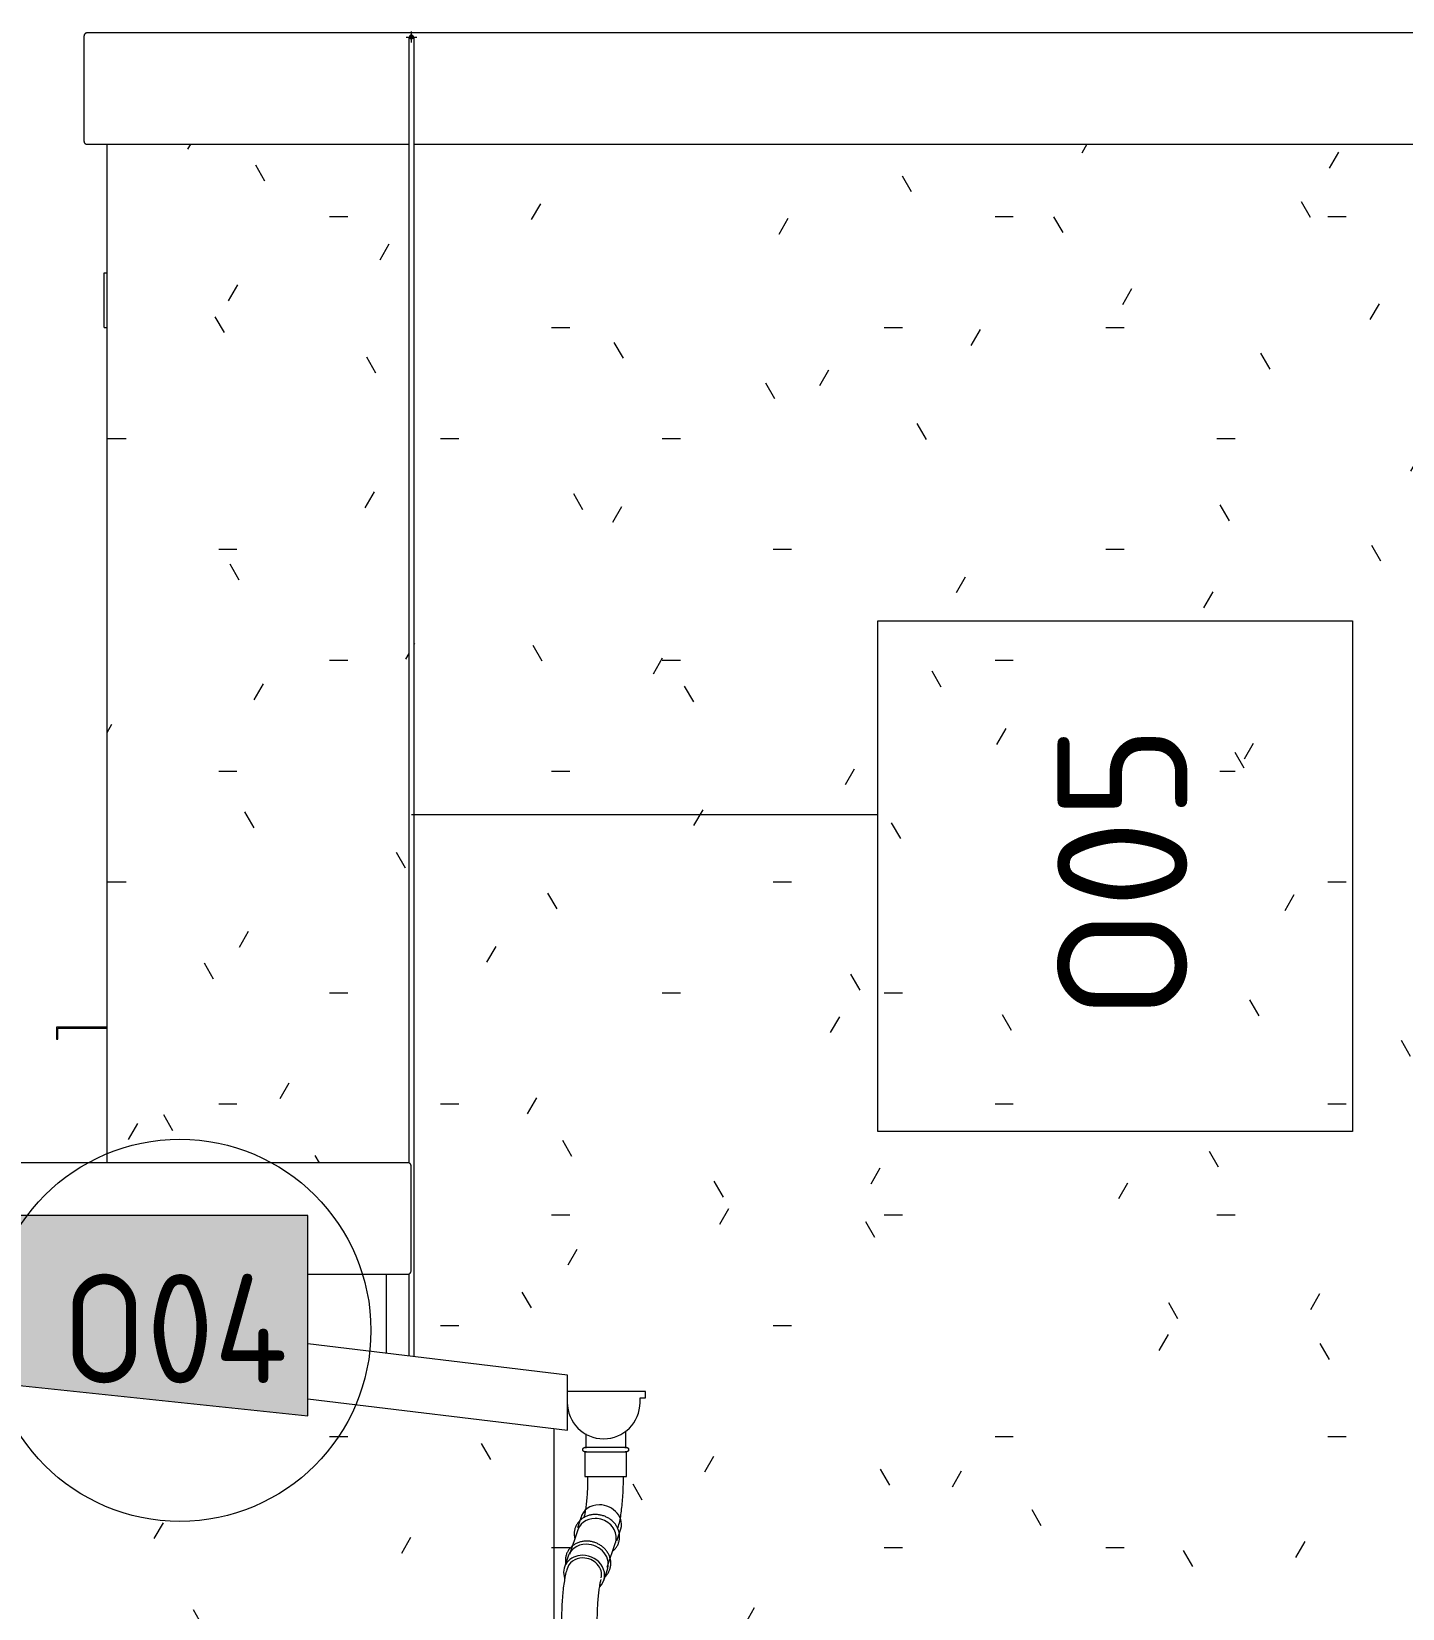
# Model space of a CAD drawing. Header units: millimetres. Extents: x -19993 to 479964, y -45352 to 20466.
# Drawn here: x 74765 to 77276, y 3343 to 6232 of the extents above; entities that cross this region are included whole.
import ezdxf

# ---------------------------------------------------------------- set-up
doc = ezdxf.new("R2010")
doc.units = ezdxf.units.MM
for name, color, linetype, lineweight in [('A-DETL-GENF', 92, 'Continuous', 9), ('A-DETL-THIN', 151, 'Continuous', 9), ('A-ROOF', 132, 'Continuous', 9), ('A-ROOF-OTLN', 132, 'Continuous', 9), ('A-WALL', 113, 'Continuous', 9), ('A-WALL-PATT', 111, 'Continuous', 25), ('E-POWR-CNDT', 130, 'Continuous', 9), ('E-POWR-CNDT-IDEN', 130, 'Continuous', 9), ('E-POWR-CNTR', 130, 'Continuous', 9), ('E-POWR-DROP', 130, 'Continuous', 9), ('E-SERT-IDEN', 181, 'Continuous', 9), ('M-EQPM', 50, 'Continuous', 9), ('P-PIPE', 3, 'Continuous', 9), ('Q-SPCQ', 91, 'Continuous', 9)]:
    doc.layers.add(name, color=color, linetype=linetype, lineweight=lineweight)
doc.styles.add('ISOCPEUR', font='isocpeur.ttf', dxfattribs={"width": 0.9, "height": 200})
doc.styles.add('ISOCPEUR_1', font='isocpeur.ttf', dxfattribs={"height": 238.125})
pattern_1 = [(0, (157809.3, 0), (812.8, 203.2), [33.528, -576.072, 33.528, -576.072, -3251.2]), (0, (157809.3, 0), (812.8, 203.2), [-1219.2, 33.528, -1185.672, 33.528, -576.072, -1422.4]), (0, (157809.3, 0), (812.8, 203.2), [-3048, 33.528, -372.872, 33.528, -982.472]), (120, (158114.1, 101.6), (-582.37636, 602.30545), [33.528, -576.072, 33.528, -576.072, -3251.2]), (120, (158114.1, 101.6), (-582.37636, 602.30545), [-1219.2, 33.528, -1185.672, 33.528, -576.072, -1422.4]), (120, (158114.1, 101.6), (-582.37636, 602.30545), [-3048, 33.528, -372.872, 33.528, -982.472]), (240, (158215.7, 508), (-230.42364, -805.50545), [33.528, -576.072, 33.528, -576.072, -3251.2]), (240, (158215.7, 508), (-230.42364, -805.50545), [-1219.2, 33.528, -1185.672, 33.528, -576.072, -1422.4]), (240, (158215.7, 508), (-230.42364, -805.50545), [-3048, 33.528, -372.872, 33.528, -982.472])]

# ---------------------------------------------------------------- blocks, each defined once
blk = doc.blocks.new('DPS_vetrání_nová - Typ 1-1348339-VB3-Z-Nový')
at = {"layer": 'M-EQPM', "color": 11}
for p, q in [((-17418.8, 5690), (-17418.8, 5790)), ((-17418.8, 5790), (-17413.8, 5790)), ((-17418.8, 5690), (-17413.8, 5690))]:
    blk.add_line(p, q, dxfattribs=at)
blk = doc.blocks.new('parapet_ext - parapet_ext-1802152-VB3-Z-Nový')
at = {"layer": 'Q-SPCQ'}
for p, q in [((-17413.8, 4408.1), (-17505.8, 4408.1)), ((-17505.8, 4408.1), (-17505.8, 4386.1)), ((-17503.8, 4406.1), (-17413.8, 4406.1)), ((-17503.8, 4386.1), (-17503.8, 4406.1)), ((-17505.8, 4386.1), (-17503.8, 4386.1))]:
    blk.add_line(p, q, dxfattribs=at)
blk = doc.blocks.new('Koncovka okapu nová konstrukce - Koncovka okapu nová konstrukce-1663327-VB3-Z-Nový')
at = {"layer": 'P-PIPE', "color": 11}
for p, q in [((-16570.2, 3740.7), (-16570.2, 3720.7)), ((-16427, 3740.7), (-16570.2, 3740.7)), ((-16437, 3720.7), (-16437, 3729)), ((-16437, 3729), (-16427, 3729)), ((-16427, 3729), (-16427, 3740.7))]:
    blk.add_line(p, q, dxfattribs=at)
blk.add_arc((-16503.6, 3720.7), 66.6, 180, 360, dxfattribs=at)
blk = doc.blocks.new('Koleno_ uhlíková ocel_ lisované - Standardní-1159651-VB3-Z-Nový')
at = {"layer": 'P-PIPE', "color": 11}
for p, q in [((-16537.8, 3630.2), (-16537.8, 3585.2)), ((-16537.8, 3630.2), (-16506.1, 3630.2)), ((-16506.1, 3630.2), (-16462.3, 3630.2)), ((-16461.7, 3585.2), (-16461.7, 3630.2)), ((-16537.8, 3585.2), (-16506.1, 3585.2)), ((-16506.1, 3585.2), (-16461.7, 3585.2)), ((-16544.7, 3511.1), (-16551.4, 3491)), ((-16479.2, 3467), (-16472.5, 3487.1))]:
    blk.add_line(p, q, dxfattribs=at)
at = {"layer": 'P-PIPE', "color": 11, "flags": 128}
for points in [[(-16537.8, 3630.2), (-16538, 3630.2), (-16538.2, 3630.2), (-16538.3, 3630.2), (-16538.5, 3630.2), (-16538.6, 3630.3), (-16538.8, 3630.3), (-16538.9, 3630.3), (-16539.1, 3630.4), (-16539.2, 3630.4), (-16539.4, 3630.5), (-16539.5, 3630.6), (-16539.7, 3630.6), (-16539.8, 3630.7), (-16540, 3630.8), (-16540.1, 3630.9), (-16540.2, 3631), (-16540.4, 3631.1), (-16540.5, 3631.2), (-16540.6, 3631.3), (-16540.7, 3631.4), (-16540.8, 3631.5), (-16540.9, 3631.6), (-16541, 3631.7), (-16541.1, 3631.9), (-16541.2, 3632), (-16541.3, 3632.1), (-16541.4, 3632.3), (-16541.4, 3632.4), (-16541.5, 3632.6), (-16541.6, 3632.7), (-16541.6, 3632.9), (-16541.7, 3633), (-16541.7, 3633.2), (-16541.8, 3633.3), (-16541.8, 3633.5), (-16541.8, 3633.7), (-16541.8, 3633.8), (-16541.8, 3634), (-16541.8, 3634.1), (-16541.8, 3634.3), (-16541.8, 3634.4), (-16541.8, 3634.6), (-16541.8, 3634.8), (-16541.8, 3634.9), (-16541.7, 3635.1), (-16541.7, 3635.2), (-16541.7, 3635.4), (-16541.6, 3635.5), (-16541.5, 3635.7), (-16541.5, 3635.8), (-16541.4, 3636), (-16541.3, 3636.1), (-16541.3, 3636.3), (-16541.2, 3636.4), (-16541.1, 3636.5), (-16541, 3636.7), (-16540.9, 3636.8), (-16540.8, 3636.9), (-16540.7, 3637), (-16540.5, 3637.1), (-16540.4, 3637.2), (-16540.3, 3637.3), (-16540.2, 3637.4), (-16540, 3637.5), (-16539.9, 3637.6), (-16539.8, 3637.7), (-16539.6, 3637.8), (-16539.5, 3637.8), (-16539.3, 3637.9), (-16539.2, 3637.9), (-16539, 3638), (-16538.9, 3638), (-16538.7, 3638.1), (-16538.6, 3638.1), (-16538.4, 3638.1), (-16538.2, 3638.2), (-16538.1, 3638.2), (-16537.9, 3638.2), (-16537.8, 3638.2)], [(-16537.8, 3638.2), (-16537.8, 3638.2), (-16537.7, 3638.2), (-16537.6, 3638.2), (-16537.4, 3638.2), (-16537.1, 3638.2), (-16536.8, 3638.2), (-16536.4, 3638.2), (-16535.9, 3638.2), (-16535.4, 3638.2), (-16534.8, 3638.2)], [(-16506.1, 3638.2), (-16507.6, 3638.2), (-16509.1, 3638.2), (-16510.6, 3638.2), (-16512, 3638.2), (-16513.5, 3638.2), (-16514.9, 3638.2), (-16516.2, 3638.2), (-16517.6, 3638.2), (-16518.9, 3638.2), (-16520.2, 3638.2), (-16521.5, 3638.2), (-16522.7, 3638.2), (-16523.9, 3638.2), (-16525.1, 3638.2), (-16526.2, 3638.2), (-16527.3, 3638.2), (-16528.3, 3638.2), (-16529.3, 3638.2), (-16530.2, 3638.2), (-16531.1, 3638.2), (-16532, 3638.2), (-16532.7, 3638.2), (-16533.5, 3638.2), (-16534.2, 3638.2), (-16534.8, 3638.2), (-16535.4, 3638.2), (-16535.9, 3638.2), (-16536.3, 3638.2), (-16536.7, 3638.2), (-16537.1, 3638.2), (-16537.3, 3638.2), (-16537.6, 3638.2), (-16537.7, 3638.2), (-16537.8, 3638.2), (-16537.8, 3638.2)], [(-16537.8, 3630.2), (-16537.8, 3630.2), (-16537.7, 3630.2), (-16537.6, 3630.2), (-16537.4, 3630.2), (-16537.1, 3630.2), (-16536.8, 3630.2), (-16536.4, 3630.2), (-16535.9, 3630.2), (-16535.4, 3630.2), (-16534.8, 3630.2), (-16534.2, 3630.2), (-16533.5, 3630.2), (-16532.8, 3630.2), (-16532, 3630.2), (-16531.2, 3630.2), (-16530.3, 3630.2), (-16529.4, 3630.2), (-16528.4, 3630.2), (-16527.4, 3630.2), (-16526.3, 3630.2), (-16525.2, 3630.2), (-16524, 3630.2), (-16522.8, 3630.2), (-16521.6, 3630.2), (-16520.3, 3630.2), (-16519.1, 3630.2), (-16517.7, 3630.2), (-16516.4, 3630.2), (-16515, 3630.2), (-16513.6, 3630.2), (-16512.1, 3630.2), (-16510.7, 3630.2), (-16509.2, 3630.2), (-16507.8, 3630.2), (-16506.3, 3630.2), (-16506.1, 3630.2)], [(-16535.2, 3630.2), (-16535.7, 3630.2), (-16536.2, 3630.2), (-16536.6, 3630.2), (-16536.9, 3630.2), (-16537.2, 3630.2), (-16537.5, 3630.2), (-16537.7, 3630.2), (-16537.8, 3630.2), (-16537.8, 3630.2), (-16537.8, 3630.2)], [(-16461.7, 3638.2), (-16461.8, 3638.2), (-16461.9, 3638.2), (-16462, 3638.2), (-16462.2, 3638.2), (-16462.5, 3638.2), (-16462.8, 3638.2), (-16463.2, 3638.2), (-16463.7, 3638.2), (-16464.2, 3638.2), (-16464.7, 3638.2), (-16465.4, 3638.2), (-16466, 3638.2), (-16466.8, 3638.2), (-16467.6, 3638.2), (-16468.4, 3638.2), (-16469.3, 3638.2), (-16470.2, 3638.2), (-16471.2, 3638.2), (-16472.2, 3638.2), (-16473.3, 3638.2), (-16474.4, 3638.2), (-16475.5, 3638.2), (-16476.7, 3638.2), (-16478, 3638.2), (-16479.2, 3638.2), (-16480.5, 3638.2), (-16481.9, 3638.2), (-16483.2, 3638.2), (-16484.6, 3638.2), (-16486, 3638.2), (-16487.4, 3638.2), (-16488.9, 3638.2), (-16490.3, 3638.2), (-16491.8, 3638.2), (-16493.3, 3638.2), (-16494.8, 3638.2), (-16496.3, 3638.2), (-16497.9, 3638.2), (-16499.4, 3638.2), (-16500.9, 3638.2), (-16502.4, 3638.2), (-16503.9, 3638.2), (-16505.4, 3638.2), (-16506.1, 3638.2)], [(-16506.1, 3630.2), (-16504.6, 3630.2), (-16503.1, 3630.2), (-16501.6, 3630.2), (-16500.1, 3630.2), (-16498.5, 3630.2), (-16497, 3630.2), (-16495.5, 3630.2), (-16494, 3630.2), (-16492.5, 3630.2), (-16491, 3630.2), (-16489.5, 3630.2), (-16488.1, 3630.2), (-16486.6, 3630.2), (-16485.2, 3630.2), (-16483.8, 3630.2), (-16482.5, 3630.2), (-16481.1, 3630.2), (-16479.8, 3630.2), (-16478.5, 3630.2), (-16477.3, 3630.2), (-16476.1, 3630.2), (-16474.9, 3630.2), (-16473.8, 3630.2), (-16472.7, 3630.2), (-16471.6, 3630.2), (-16470.6, 3630.2), (-16469.7, 3630.2), (-16468.8, 3630.2), (-16467.9, 3630.2), (-16467.1, 3630.2), (-16466.4, 3630.2), (-16465.7, 3630.2), (-16465, 3630.2), (-16464.4, 3630.2), (-16463.9, 3630.2), (-16463.4, 3630.2), (-16463, 3630.2), (-16462.6, 3630.2), (-16462.3, 3630.2), (-16462.1, 3630.2), (-16461.9, 3630.2), (-16461.8, 3630.2), (-16461.7, 3630.2), (-16461.7, 3630.2)], [(-16464.8, 3638.2), (-16464.2, 3638.2), (-16463.7, 3638.2), (-16463.3, 3638.2), (-16462.9, 3638.2), (-16462.5, 3638.2), (-16462.2, 3638.2), (-16462, 3638.2), (-16461.9, 3638.2), (-16461.8, 3638.2), (-16461.7, 3638.2)], [(-16461.7, 3630.2), (-16461.8, 3630.2), (-16461.9, 3630.2), (-16462, 3630.2), (-16462.2, 3630.2), (-16462.5, 3630.2), (-16462.8, 3630.2), (-16463.2, 3630.2), (-16463.7, 3630.2), (-16464.2, 3630.2)], [(-16461.7, 3638.2), (-16461.6, 3638.2), (-16461.4, 3638.2), (-16461.3, 3638.1), (-16461.1, 3638.1), (-16460.9, 3638.1), (-16460.8, 3638.1), (-16460.6, 3638), (-16460.5, 3638), (-16460.3, 3637.9), (-16460.2, 3637.9), (-16460, 3637.8), (-16459.9, 3637.7), (-16459.8, 3637.6), (-16459.6, 3637.6), (-16459.5, 3637.5), (-16459.4, 3637.4), (-16459.2, 3637.3), (-16459.1, 3637.2), (-16459, 3637.1), (-16458.9, 3637), (-16458.8, 3636.8), (-16458.7, 3636.7), (-16458.6, 3636.6), (-16458.5, 3636.5), (-16458.4, 3636.3), (-16458.3, 3636.2), (-16458.2, 3636.1), (-16458.1, 3635.9), (-16458.1, 3635.8), (-16458, 3635.6), (-16458, 3635.5), (-16457.9, 3635.3), (-16457.9, 3635.2), (-16457.8, 3635), (-16457.8, 3634.9), (-16457.8, 3634.7), (-16457.8, 3634.5), (-16457.7, 3634.4), (-16457.7, 3634.2), (-16457.7, 3634.1), (-16457.8, 3633.9), (-16457.8, 3633.7), (-16457.8, 3633.6), (-16457.8, 3633.4), (-16457.8, 3633.3), (-16457.9, 3633.1), (-16457.9, 3633), (-16458, 3632.8), (-16458, 3632.7), (-16458.1, 3632.5), (-16458.2, 3632.4), (-16458.2, 3632.2), (-16458.3, 3632.1), (-16458.4, 3632), (-16458.5, 3631.8), (-16458.6, 3631.7), (-16458.7, 3631.6), (-16458.8, 3631.4), (-16458.9, 3631.3), (-16459, 3631.2), (-16459.2, 3631.1), (-16459.3, 3631), (-16459.4, 3630.9), (-16459.5, 3630.8), (-16459.7, 3630.7), (-16459.8, 3630.7), (-16460, 3630.6), (-16460.1, 3630.5), (-16460.3, 3630.5), (-16460.4, 3630.4), (-16460.6, 3630.4), (-16460.7, 3630.3), (-16460.9, 3630.3), (-16461, 3630.2), (-16461.2, 3630.2), (-16461.3, 3630.2), (-16461.5, 3630.2), (-16461.7, 3630.2), (-16461.7, 3630.2)], [(-16539.5, 3509.4), (-16539.2, 3510.3), (-16538.9, 3511.5), (-16538.5, 3512.8), (-16538.1, 3514.4), (-16537.7, 3516.2), (-16537.3, 3518.1), (-16536.9, 3520.2), (-16536.6, 3522.4), (-16536.2, 3524.8), (-16535.8, 3527.3), (-16535.4, 3529.9), (-16535.1, 3532.6), (-16534.8, 3535.5), (-16534.5, 3538.4), (-16534.2, 3541.4), (-16533.9, 3544.6), (-16533.6, 3547.8), (-16533.4, 3551.1), (-16533.2, 3554.4), (-16533, 3557.8), (-16532.8, 3561.3), (-16532.7, 3564.8), (-16532.6, 3568.3), (-16532.5, 3571.9), (-16532.4, 3575.5), (-16532.3, 3579.1), (-16532.3, 3582.7), (-16532.3, 3585.2)], [(-16477.7, 3489.1), (-16477, 3491.5), (-16476.2, 3494.2), (-16475.5, 3497), (-16474.8, 3499.8), (-16474.1, 3502.6), (-16473.5, 3505.6), (-16473, 3508.6), (-16472.4, 3511.7), (-16471.9, 3514.8), (-16471.5, 3518.1), (-16471, 3521.4), (-16470.6, 3524.8), (-16470.2, 3528.3), (-16469.8, 3531.8), (-16469.4, 3535.5), (-16469.1, 3539.1), (-16468.8, 3542.9), (-16468.6, 3546.7), (-16468.3, 3550.5), (-16468.1, 3554.4), (-16467.9, 3558.3), (-16467.7, 3562.3), (-16467.6, 3566.3), (-16467.5, 3570.3), (-16467.4, 3574.3), (-16467.3, 3578.4), (-16467.3, 3582.4), (-16467.3, 3585.2)], [(-16518.8, 3515.2), (-16520.4, 3515.2), (-16522, 3515.1), (-16523.7, 3515), (-16525.3, 3514.8), (-16526.9, 3514.5), (-16528.5, 3514.2), (-16530.1, 3513.8), (-16531.6, 3513.3), (-16533.1, 3512.8), (-16534.6, 3512.3), (-16536.1, 3511.7), (-16537.5, 3511), (-16538.9, 3510.3), (-16540.3, 3509.5), (-16541.6, 3508.7), (-16542.9, 3507.8), (-16544.2, 3506.8), (-16545.4, 3505.8), (-16546.6, 3504.8), (-16547.7, 3503.7), (-16548.7, 3502.6), (-16549.7, 3501.5), (-16550.7, 3500.2), (-16551.6, 3499), (-16552.4, 3497.7), (-16553.2, 3496.4), (-16553.9, 3495.1), (-16554.6, 3493.7), (-16555.2, 3492.3), (-16555.7, 3490.9), (-16556.2, 3489.4), (-16556.6, 3487.9), (-16556.9, 3486.4), (-16557.2, 3484.9), (-16557.4, 3483.4), (-16557.5, 3481.9), (-16557.6, 3480.4), (-16557.5, 3478.8), (-16557.5, 3477.3), (-16557.3, 3475.8), (-16557.1, 3474.2), (-16556.8, 3472.7), (-16556.5, 3471.2)], [(-16486.5, 3448.6), (-16485.3, 3449.6), (-16484.2, 3450.7), (-16483.1, 3451.8), (-16482.1, 3453), (-16481.2, 3454.2), (-16480.3, 3455.4), (-16479.4, 3456.7), (-16478.7, 3458), (-16477.9, 3459.4), (-16477.3, 3460.7), (-16476.7, 3462.1), (-16476.2, 3463.6), (-16475.7, 3465), (-16475.3, 3466.5), (-16475, 3468), (-16474.7, 3469.5), (-16474.5, 3471), (-16474.4, 3472.5), (-16474.3, 3474.1), (-16474.3, 3475.6), (-16474.4, 3477.1), (-16474.5, 3478.7), (-16474.7, 3480.2), (-16475, 3481.7), (-16475.4, 3483.2), (-16475.8, 3484.7), (-16476.3, 3486.2), (-16476.8, 3487.7), (-16477.4, 3489.2), (-16478, 3490.6), (-16478.8, 3492), (-16479.5, 3493.4), (-16480.4, 3494.8), (-16481.3, 3496.1), (-16482.2, 3497.4), (-16483.2, 3498.7), (-16484.3, 3499.9), (-16485.4, 3501.1), (-16486.5, 3502.2), (-16487.7, 3503.4), (-16488.9, 3504.4), (-16490.2, 3505.5), (-16491.5, 3506.5), (-16492.9, 3507.4), (-16494.3, 3508.3), (-16495.7, 3509.1), (-16497.2, 3509.9), (-16498.7, 3510.7), (-16500.2, 3511.4), (-16501.7, 3512), (-16503.3, 3512.6), (-16504.8, 3513.1), (-16506.4, 3513.6), (-16508, 3514), (-16509.7, 3514.3), (-16511.3, 3514.6), (-16512.9, 3514.9), (-16514.6, 3515.1), (-16516.2, 3515.2), (-16517.9, 3515.2), (-16518.8, 3515.2)]]:
    blk.add_lwpolyline(points, dxfattribs=at)
at = {"layer": 'P-PIPE', "color": 11}
for start_param, end_param in [(5.073205, 6.382202), (3.082036, 5.073205)]:
    blk.add_ellipse((-16508.6, 3499.1), major_axis=(-36.1, 12), ratio=0.881958, start_param=start_param, end_param=end_param, dxfattribs=at)
blk = doc.blocks.new('Koleno_ uhlíková ocel_ lisované - Standardní-V14-VB3-Z-Nový')
at = {"layer": 'P-PIPE', "color": 11}
for p, q in [((-16568.8, 3438.7), (-16575.5, 3418.6)), ((-16503.3, 3394.6), (-16496.6, 3414.7)), ((-16586.3, 3320.5), (-16586.3, 3275.5)), ((-16554.6, 3320.5), (-16586.3, 3320.5)), ((-16510.2, 3320.5), (-16554.6, 3320.5)), ((-16510.2, 3275.5), (-16510.2, 3320.5)), ((-16554.6, 3275.5), (-16586.2, 3275.5)), ((-16510.2, 3275.5), (-16554.6, 3275.5))]:
    blk.add_line(p, q, dxfattribs=at)
at = {"layer": 'P-PIPE', "color": 11, "flags": 128}
for points in [[(-16535, 3466.5), (-16536.6, 3466.5), (-16538.3, 3466.4), (-16539.9, 3466.3), (-16541.5, 3466.1), (-16543.1, 3465.8), (-16544.7, 3465.5), (-16546.3, 3465.1), (-16547.8, 3464.6), (-16549.3, 3464.1), (-16550.8, 3463.6), (-16552.3, 3463), (-16553.7, 3462.3), (-16555.2, 3461.6), (-16556.5, 3460.8), (-16557.9, 3459.9), (-16559.1, 3459.1), (-16560.4, 3458.1), (-16561.6, 3457.1), (-16562.8, 3456.1), (-16563.9, 3455), (-16564.9, 3453.9), (-16565.9, 3452.7), (-16566.9, 3451.5), (-16567.8, 3450.3), (-16568.6, 3449), (-16569.4, 3447.7), (-16570.1, 3446.3), (-16570.8, 3445), (-16571.4, 3443.6), (-16571.9, 3442.1), (-16572.4, 3440.7), (-16572.8, 3439.2), (-16573.1, 3437.7), (-16573.4, 3436.2), (-16573.6, 3434.7), (-16573.7, 3433.2), (-16573.8, 3431.7), (-16573.8, 3430.1), (-16573.7, 3428.6), (-16573.5, 3427.1), (-16573.3, 3425.5)], [(-16501.5, 3400.9), (-16500.4, 3402), (-16499.3, 3403.1), (-16498.3, 3404.3), (-16497.4, 3405.5), (-16496.5, 3406.7), (-16495.6, 3408), (-16494.9, 3409.3), (-16494.1, 3410.7), (-16493.5, 3412), (-16492.9, 3413.4), (-16492.4, 3414.9), (-16491.9, 3416.3), (-16491.5, 3417.8), (-16491.2, 3419.3), (-16490.9, 3420.8), (-16490.7, 3422.3), (-16490.6, 3423.8), (-16490.5, 3425.3), (-16490.5, 3426.9), (-16490.6, 3428.4), (-16490.7, 3430), (-16491, 3431.5), (-16491.2, 3433), (-16491.6, 3434.5), (-16492, 3436), (-16492.5, 3437.5), (-16493, 3439), (-16493.6, 3440.5), (-16494.3, 3441.9), (-16495, 3443.3), (-16495.8, 3444.7), (-16496.6, 3446.1), (-16497.5, 3447.4), (-16498.4, 3448.7), (-16499.4, 3450), (-16500.5, 3451.2), (-16501.6, 3452.4), (-16502.7, 3453.5), (-16503.9, 3454.7), (-16505.2, 3455.7), (-16506.4, 3456.8), (-16507.8, 3457.7), (-16509.1, 3458.7), (-16510.5, 3459.6), (-16511.9, 3460.4), (-16513.4, 3461.2), (-16514.9, 3462), (-16516.4, 3462.6), (-16517.9, 3463.3), (-16519.5, 3463.9), (-16521, 3464.4), (-16522.6, 3464.9), (-16524.2, 3465.3), (-16525.9, 3465.6), (-16527.5, 3465.9), (-16529.1, 3466.2), (-16530.8, 3466.3), (-16532.4, 3466.5), (-16534.1, 3466.5), (-16535, 3466.5)], [(-16570.3, 3416.9), (-16571.1, 3414.2), (-16571.9, 3411.5), (-16572.6, 3408.8), (-16573.3, 3406), (-16573.9, 3403.1), (-16574.5, 3400.2), (-16575.1, 3397.1), (-16575.6, 3394), (-16576.1, 3390.9), (-16576.6, 3387.6), (-16577.1, 3384.3), (-16577.5, 3380.9), (-16577.9, 3377.4), (-16578.3, 3373.9), (-16578.6, 3370.3), (-16579, 3366.6), (-16579.3, 3362.9), (-16579.5, 3359.1), (-16579.8, 3355.2), (-16580, 3351.3), (-16580.2, 3347.4), (-16580.3, 3343.5), (-16580.5, 3339.5), (-16580.6, 3335.5), (-16580.7, 3331.4), (-16580.7, 3327.4), (-16580.8, 3323.3), (-16580.8, 3320.5)], [(-16508.6, 3396.3), (-16508.9, 3395.4), (-16509.2, 3394.2), (-16509.6, 3392.9), (-16510, 3391.3), (-16510.3, 3389.6), (-16510.7, 3387.6), (-16511.1, 3385.6), (-16511.5, 3383.3), (-16511.9, 3381), (-16512.3, 3378.5), (-16512.6, 3375.8), (-16513, 3373.1), (-16513.3, 3370.3), (-16513.6, 3367.3), (-16513.9, 3364.3), (-16514.2, 3361.1), (-16514.4, 3357.9), (-16514.7, 3354.7), (-16514.9, 3351.3), (-16515.1, 3347.9), (-16515.3, 3344.5), (-16515.4, 3341), (-16515.5, 3337.4), (-16515.6, 3333.8), (-16515.7, 3330.3), (-16515.8, 3326.6), (-16515.8, 3323), (-16515.8, 3320.5)], [(-16586.3, 3267.5), (-16586.5, 3267.5), (-16586.7, 3267.6), (-16586.8, 3267.6), (-16587, 3267.6), (-16587.1, 3267.6), (-16587.3, 3267.7), (-16587.4, 3267.7), (-16587.6, 3267.7), (-16587.7, 3267.8), (-16587.9, 3267.9), (-16588, 3267.9), (-16588.2, 3268), (-16588.3, 3268.1), (-16588.5, 3268.2), (-16588.6, 3268.2), (-16588.7, 3268.3), (-16588.9, 3268.4), (-16589, 3268.5), (-16589.1, 3268.6), (-16589.2, 3268.8), (-16589.3, 3268.9), (-16589.4, 3269), (-16589.5, 3269.1), (-16589.6, 3269.3), (-16589.7, 3269.4), (-16589.8, 3269.5), (-16589.9, 3269.7), (-16589.9, 3269.8), (-16590, 3269.9), (-16590.1, 3270.1), (-16590.1, 3270.2), (-16590.2, 3270.4), (-16590.2, 3270.6), (-16590.2, 3270.7), (-16590.3, 3270.9), (-16590.3, 3271), (-16590.3, 3271.2), (-16590.3, 3271.3), (-16590.3, 3271.5), (-16590.3, 3271.7), (-16590.3, 3271.8), (-16590.3, 3272), (-16590.3, 3272.1), (-16590.3, 3272.3), (-16590.2, 3272.5), (-16590.2, 3272.6), (-16590.1, 3272.8), (-16590.1, 3272.9), (-16590, 3273.1), (-16590, 3273.2), (-16589.9, 3273.4), (-16589.8, 3273.5), (-16589.7, 3273.6), (-16589.7, 3273.8), (-16589.6, 3273.9), (-16589.5, 3274), (-16589.4, 3274.2), (-16589.3, 3274.3), (-16589.2, 3274.4), (-16589, 3274.5), (-16588.9, 3274.6), (-16588.8, 3274.7), (-16588.7, 3274.8), (-16588.5, 3274.9), (-16588.4, 3275), (-16588.3, 3275.1), (-16588.1, 3275.1), (-16588, 3275.2), (-16587.8, 3275.3), (-16587.7, 3275.3), (-16587.5, 3275.4), (-16587.4, 3275.4), (-16587.2, 3275.4), (-16587.1, 3275.5), (-16586.9, 3275.5), (-16586.7, 3275.5), (-16586.6, 3275.5), (-16586.4, 3275.5), (-16586.3, 3275.5)], [(-16586.3, 3275.5), (-16586.3, 3275.5), (-16586.2, 3275.5), (-16586.1, 3275.5), (-16585.8, 3275.5), (-16585.6, 3275.5), (-16585.2, 3275.5), (-16584.9, 3275.5), (-16584.4, 3275.5), (-16583.9, 3275.5)], [(-16554.6, 3275.5), (-16556.1, 3275.5), (-16557.6, 3275.5), (-16559.1, 3275.5), (-16560.5, 3275.5), (-16561.9, 3275.5), (-16563.4, 3275.5), (-16564.7, 3275.5), (-16566.1, 3275.5), (-16567.4, 3275.5), (-16568.7, 3275.5), (-16570, 3275.5), (-16571.2, 3275.5), (-16572.4, 3275.5), (-16573.6, 3275.5), (-16574.7, 3275.5), (-16575.8, 3275.5), (-16576.8, 3275.5), (-16577.8, 3275.5), (-16578.7, 3275.5), (-16579.6, 3275.5), (-16580.4, 3275.5), (-16581.2, 3275.5), (-16582, 3275.5), (-16582.7, 3275.5), (-16583.3, 3275.5), (-16583.8, 3275.5), (-16584.4, 3275.5), (-16584.8, 3275.5), (-16585.2, 3275.5), (-16585.5, 3275.5), (-16585.8, 3275.5), (-16586, 3275.5), (-16586.2, 3275.5), (-16586.3, 3275.5), (-16586.3, 3275.5)], [(-16586.3, 3267.5), (-16586.3, 3267.5), (-16586.2, 3267.5), (-16586.1, 3267.5), (-16585.8, 3267.5), (-16585.6, 3267.5), (-16585.2, 3267.5), (-16584.9, 3267.5), (-16584.4, 3267.5), (-16583.9, 3267.5), (-16583.3, 3267.5), (-16582.7, 3267.5), (-16582, 3267.5), (-16581.3, 3267.5), (-16580.5, 3267.5), (-16579.7, 3267.5), (-16578.8, 3267.5), (-16577.9, 3267.5), (-16576.9, 3267.5), (-16575.9, 3267.5), (-16574.8, 3267.5), (-16573.7, 3267.5), (-16572.5, 3267.5), (-16571.3, 3267.5), (-16570.1, 3267.5), (-16568.8, 3267.5), (-16567.5, 3267.5), (-16566.2, 3267.5), (-16564.9, 3267.5), (-16563.5, 3267.5), (-16562.1, 3267.5), (-16560.6, 3267.5), (-16559.2, 3267.5), (-16557.7, 3267.5), (-16556.2, 3267.5), (-16554.8, 3267.5), (-16554.6, 3267.5)], [(-16583.1, 3267.5), (-16583.6, 3267.5), (-16584.2, 3267.5), (-16584.7, 3267.5), (-16585.1, 3267.5), (-16585.4, 3267.5), (-16585.7, 3267.5), (-16586, 3267.5), (-16586.2, 3267.5), (-16586.3, 3267.5), (-16586.3, 3267.5), (-16586.3, 3267.5)], [(-16510.2, 3275.5), (-16510.3, 3275.5), (-16510.4, 3275.5), (-16510.5, 3275.5), (-16510.7, 3275.5), (-16511, 3275.5), (-16511.3, 3275.5), (-16511.7, 3275.5), (-16512.2, 3275.5), (-16512.7, 3275.5), (-16513.2, 3275.5), (-16513.9, 3275.5), (-16514.5, 3275.5), (-16515.3, 3275.5), (-16516, 3275.5), (-16516.9, 3275.5), (-16517.8, 3275.5), (-16518.7, 3275.5), (-16519.7, 3275.5), (-16520.7, 3275.5), (-16521.8, 3275.5), (-16522.9, 3275.5), (-16524, 3275.5), (-16525.2, 3275.5), (-16526.5, 3275.5), (-16527.7, 3275.5), (-16529, 3275.5), (-16530.4, 3275.5), (-16531.7, 3275.5), (-16533.1, 3275.5), (-16534.5, 3275.5), (-16535.9, 3275.5), (-16537.4, 3275.5), (-16538.8, 3275.5), (-16540.3, 3275.5), (-16541.8, 3275.5), (-16543.3, 3275.5), (-16544.8, 3275.5), (-16546.4, 3275.5), (-16547.9, 3275.5), (-16549.4, 3275.5), (-16550.9, 3275.5), (-16552.4, 3275.5), (-16553.9, 3275.5), (-16554.6, 3275.5)], [(-16554.6, 3267.5), (-16553.1, 3267.5), (-16551.6, 3267.5), (-16550.1, 3267.5), (-16548.6, 3267.5), (-16547, 3267.5), (-16545.5, 3267.5), (-16544, 3267.5), (-16542.5, 3267.5), (-16541, 3267.5), (-16539.5, 3267.5), (-16538, 3267.5), (-16536.6, 3267.5), (-16535.1, 3267.5), (-16533.7, 3267.5), (-16532.3, 3267.5), (-16531, 3267.5), (-16529.6, 3267.5), (-16528.3, 3267.5), (-16527, 3267.5), (-16525.8, 3267.5), (-16524.6, 3267.5), (-16523.4, 3267.5), (-16522.3, 3267.5), (-16521.2, 3267.5), (-16520.1, 3267.5), (-16519.1, 3267.5), (-16518.2, 3267.5), (-16517.3, 3267.5), (-16516.4, 3267.5), (-16515.6, 3267.5), (-16514.9, 3267.5), (-16514.2, 3267.5), (-16513.5, 3267.5), (-16512.9, 3267.5), (-16512.4, 3267.5), (-16511.9, 3267.5), (-16511.5, 3267.5), (-16511.1, 3267.5), (-16510.8, 3267.5), (-16510.6, 3267.5), (-16510.4, 3267.5), (-16510.3, 3267.5), (-16510.2, 3267.5), (-16510.2, 3267.5)], [(-16510.2, 3267.5), (-16510.3, 3267.5), (-16510.4, 3267.5), (-16510.5, 3267.5), (-16510.7, 3267.5), (-16511, 3267.5), (-16511.3, 3267.5), (-16511.7, 3267.5), (-16512.2, 3267.5), (-16512.7, 3267.5), (-16513.2, 3267.5)], [(-16512.7, 3275.5), (-16512.2, 3275.5), (-16511.8, 3275.5), (-16511.4, 3275.5), (-16511, 3275.5), (-16510.7, 3275.5), (-16510.5, 3275.5), (-16510.4, 3275.5), (-16510.3, 3275.5), (-16510.2, 3275.5)], [(-16510.2, 3275.5), (-16510.1, 3275.5), (-16509.9, 3275.5), (-16509.8, 3275.5), (-16509.6, 3275.5), (-16509.4, 3275.5), (-16509.3, 3275.4), (-16509.1, 3275.4), (-16509, 3275.3), (-16508.8, 3275.3), (-16508.7, 3275.2), (-16508.5, 3275.2), (-16508.4, 3275.1), (-16508.2, 3275), (-16508.1, 3274.9), (-16508, 3274.8), (-16507.8, 3274.8), (-16507.7, 3274.7), (-16507.6, 3274.6), (-16507.5, 3274.4), (-16507.4, 3274.3), (-16507.3, 3274.2), (-16507.2, 3274.1), (-16507.1, 3274), (-16507, 3273.8), (-16506.9, 3273.7), (-16506.8, 3273.6), (-16506.7, 3273.4), (-16506.6, 3273.3), (-16506.6, 3273.1), (-16506.5, 3273), (-16506.5, 3272.8), (-16506.4, 3272.7), (-16506.4, 3272.5), (-16506.3, 3272.4), (-16506.3, 3272.2), (-16506.3, 3272.1), (-16506.3, 3271.9), (-16506.2, 3271.7), (-16506.2, 3271.6), (-16506.2, 3271.4), (-16506.2, 3271.3), (-16506.3, 3271.1), (-16506.3, 3271), (-16506.3, 3270.8), (-16506.3, 3270.6), (-16506.4, 3270.5), (-16506.4, 3270.3), (-16506.5, 3270.2), (-16506.5, 3270), (-16506.6, 3269.9), (-16506.7, 3269.7), (-16506.7, 3269.6), (-16506.8, 3269.5), (-16506.9, 3269.3), (-16507, 3269.2), (-16507.1, 3269.1), (-16507.2, 3268.9), (-16507.3, 3268.8), (-16507.4, 3268.7), (-16507.5, 3268.6), (-16507.7, 3268.5), (-16507.8, 3268.4), (-16507.9, 3268.3), (-16508, 3268.2), (-16508.2, 3268.1), (-16508.3, 3268), (-16508.5, 3268), (-16508.6, 3267.9), (-16508.7, 3267.8), (-16508.9, 3267.8), (-16509, 3267.7), (-16509.2, 3267.7), (-16509.4, 3267.6), (-16509.5, 3267.6), (-16509.7, 3267.6), (-16509.8, 3267.6), (-16510, 3267.6), (-16510.1, 3267.5), (-16510.2, 3267.5)]]:
    blk.add_lwpolyline(points, dxfattribs=at)
at = {"layer": 'P-PIPE', "color": 11}
for centre, major_axis, start_param, end_param in [((-16539.4, 3406.6), (-36.1, 12), 5.073205, 6.9058), ((-16532.7, 3426.7), (-36.1, 12), 5.073205, 6.382202), ((-16539.4, 3406.6), (-36.1, 12), 2.71701, 5.073205), ((-16532.7, 3426.7), (-36.1, 12), 3.08128, 5.073205), ((-16539.4, 3406.6), (-30.8, 10.3), 5.073205, 6.382202), ((-16539.4, 3406.6), (-30.8, 10.3), 3.240609, 5.073205)]:
    blk.add_ellipse(centre, major_axis=major_axis, ratio=0.881958, start_param=start_param, end_param=end_param, dxfattribs=at)
blk = doc.blocks.new('Popiska zabezpečovací zařízení - Popiska okna_Bublina-1427579-VB3-Z-Nový')
at = {"layer": 'E-SERT-IDEN'}
blk.add_circle((-17280.1, 3852.7), 350, dxfattribs=at)

msp = doc.modelspace()

# ---------------------------------------------------------------- hatches: boundary and pattern name
at = {"layer": 'A-DETL-GENF'}
msp.add_hatch(color=9, dxfattribs=at).paths.add_polyline_path([(75270.7, 3696), (75270.7, 4063), (74078.8, 4063), (74078.8, 3821.3), (75261.8, 3696.9)])
at = {"layer": 'A-WALL-PATT', "lineweight": 9}
h = msp.add_hatch(dxfattribs=at)
h.set_pattern_fill('FP_42', color=11, style=0, pattern_type=2)
h.set_pattern_definition(pattern_1)
h.paths.add_polyline_path([(75804.7, 2180), (81847, 2180), (81847, 2370), (82048.3, 2370), (82049.1, 6025.6), (75465.7, 6025.6), (75465.7, 3804.5), (75746.3, 3770.7), (75747.3, 3740.7), (75889.4, 3739.7), (75888.4, 3729), (75879.4, 3729), (75878.4, 3713.1), (75876.2, 3701.2), (75869.7, 3686.3), (75859.2, 3673.1), (75853.2, 3668.4), (75853.1, 3638.2), (75854.2, 3637.2), (75858.1, 3636.1), (75857.9, 3631.8), (75856.2, 3632), (75854.5, 3630.2), (75854.2, 3585.2), (75849, 3585.2), (75847.5, 3544.4), (75845.6, 3525.1), (75843.6, 3506.7), (75845.1, 3496), (75844.8, 3490.3), (75841, 3478.1), (75841.3, 3470.1), (75840.5, 3464.1), (75833.9, 3453.4), (75828.4, 3446), (75824.3, 3432.1), (75825.2, 3421.8), (75824.2, 3415.4), (75816.2, 3402.6), (75814.3, 3398.7), (75810.9, 3389.6), (75804.3, 3379.5), (75802.2, 3360.4), (75800.5, 3320.5), (75806, 3320.5), (75805.7, 3275.5), (75806, 3274.5), (75809.6, 3273.5), (75809.4, 3269.2), (75807.7, 3269.3), (75804.7, 3267.5), (75804.7, 2380.4)])
h.paths.add_polyline_path([(75721.3, 2180), (75731.6, 2180), (75731.6, 3267.5), (75730.3, 3267.5), (75726.7, 3269.6), (75726.8, 3273.8), (75730.3, 3275.5), (75730.3, 3320.5), (75735.8, 3320.5), (75737.1, 3358.5), (75739.9, 3386.7), (75741.5, 3397.8), (75739.5, 3406.6), (75740, 3415.4), (75743.3, 3426.7), (75743.5, 3435.5), (75745.6, 3443.7), (75754, 3456.2), (75756, 3458.6), (75760, 3471.8), (75759.6, 3484.2), (75762.9, 3494.7), (75765.5, 3499.5), (75770.1, 3505.8), (75775.4, 3518.1), (75780.9, 3527.2), (75782.8, 3548.4), (75784.3, 3585.2), (75778.8, 3585.2), (75778.8, 3630.2), (75778.3, 3631.2), (75775.9, 3632.2), (75774.6, 3634.2), (75776.1, 3636.4), (75780.1, 3638.2), (75779.6, 3663.1), (75765.8, 3673.6), (75755, 3687.9), (75748.5, 3703.7), (75746.3, 3720.7), (75746.3, 3670), (75721.3, 3673), (75721.3, 2380.4)])
h.paths.add_polyline_path([(75455.7, 3805.8), (75454.9, 3955.7), (75452.3, 3955.6), (75414.1, 3955.1), (75414.1, 3810.8)])
h.paths.add_polyline_path([(75455.7, 4159.5), (75455.7, 6025.6), (74902.7, 6025.6), (74902.7, 4159.8), (75455.4, 4159.6)])
h = msp.add_hatch(dxfattribs=at)
h.set_pattern_fill('FP_42', color=11, style=0, pattern_type=2)
h.set_pattern_definition(pattern_1)
h.paths.add_polyline_path([(74397.1, 1230), (75513.3, 1230), (75513.3, 3698.1), (75270.7, 3727.3), (75270.7, 3696), (74078.8, 3821.3), (74078.8, 3871), (74046.3, 3874.9), (74046.3, 2072), (74088.3, 2072), (74088.3, 2050), (74086.3, 2050), (74086.3, 2070), (74046.3, 2070), (74046.3, 1230)])
h = msp.add_hatch(dxfattribs=at)
h.set_pattern_fill('FP_42', color=11, style=0, pattern_type=2)
h.set_pattern_definition(pattern_1)
h.paths.add_polyline_path([(75721.3, 1230), (75721.3, 3673), (75513.3, 3697.7), (75513.3, 1230), (75696.1, 1230)])
at = {"layer": 'E-POWR-DROP'}
msp.add_hatch(color=11, dxfattribs=at).paths.add_polyline_path([(75460.7, 6217.2), (75463.2, 6218.3), (75465, 6219.7), (75465.5, 6223.5), (75463.2, 6226.6), (75459.4, 6227.1), (75457.1, 6225.8), (75455.7, 6222.2), (75457.1, 6218.7), (75459.4, 6217.4)])

# ---------------------------------------------------------------- linework, layer by layer
at = {"layer": 'A-DETL-THIN'}
for p, q in [((75270.7, 4063), (74078.8, 4063)), ((75270.7, 3696), (75270.7, 4063)), ((74078.8, 3821.3), (75270.7, 3696))]:
    msp.add_line(p, q, dxfattribs=at)
at = {"layer": 'A-ROOF', "color": 11}
for p, q in [((75746.3, 3770.7), (75270.7, 3828.1)), ((75746.3, 3740.7), (75746.3, 3770.7)), ((75270.7, 3727.3), (75746.3, 3670)), ((75746.3, 3670), (75746.3, 3720.7))]:
    msp.add_line(p, q, dxfattribs=at)
at = {"layer": 'A-ROOF-OTLN', "color": 11}
for p, q in [((74860.7, 6223.8), (74860.7, 6031.6)), ((82293.3, 6229.8), (74866.7, 6229.8)), ((74866.7, 6025.6), (75455.8, 6025.6)), ((75465.5, 6025.6), (82293.3, 6025.6)), ((75453.9, 4159.8), (74058.7, 4159.8)), ((75459.9, 3961.6), (75459.9, 4153.8)), ((75270.7, 3955.6), (75453.9, 3955.6))]:
    msp.add_line(p, q, dxfattribs=at)
for points, knots in [([(74866.7, 6229.8), (74866.6, 6229.8), (74866.3, 6229.8), (74865.9, 6229.8), (74865.5, 6229.7), (74865.1, 6229.6), (74864.8, 6229.5), (74864.4, 6229.4), (74864, 6229.2), (74863.7, 6229), (74863.4, 6228.8), (74862.9, 6228.5), (74862.5, 6228.2), (74862.2, 6227.8), (74861.8, 6227.4), (74861.5, 6226.9), (74861.1, 6226.1), (74860.8, 6225.2), (74860.7, 6224.4), (74860.7, 6223.8)], [-0.75, -0.75, -0.75, -0.75, -0.71875, -0.6875, -0.65625, -0.625, -0.59375, -0.5625, -0.53125, -0.5, -0.46875, -0.4375, -0.375, -0.34375, -0.3125, -0.25, -0.1875, -0.125, 0, 0, 0, 0]), ([(74860.7, 6031.6), (74860.7, 6031.1), (74860.8, 6030.3), (74861.1, 6029.3), (74861.5, 6028.6), (74861.9, 6028), (74862.3, 6027.5), (74862.7, 6027.1), (74863, 6026.9), (74863.4, 6026.6), (74863.7, 6026.4), (74864, 6026.2), (74864.4, 6026.1), (74864.8, 6025.9), (74865.1, 6025.8), (74865.5, 6025.7), (74865.9, 6025.7), (74866.3, 6025.6), (74866.6, 6025.6), (74866.7, 6025.6)], [-1, -1, -1, -1, -0.8888889, -0.8333333, -0.7777778, -0.7222222, -0.6666667, -0.6388889, -0.6111111, -0.5833333, -0.5555556, -0.5277778, -0.5, -0.4722222, -0.4444444, -0.4166667, -0.3888889, -0.3611111, -0.3333333, -0.3333333, -0.3333333, -0.3333333]), ([(75459.9, 4153.8), (75459.9, 4154.4), (75459.8, 4155.2), (75459.5, 4156.1), (75459.1, 4156.9), (75458.8, 4157.4), (75458.4, 4157.8), (75458.1, 4158.2), (75457.6, 4158.6), (75457, 4159), (75456.6, 4159.2), (75456.2, 4159.4), (75455.8, 4159.5), (75455.4, 4159.6), (75455.1, 4159.7), (75454.7, 4159.8), (75454.3, 4159.8), (75454, 4159.8), (75453.9, 4159.8)], [0, 0, 0, 0, 0.125, 0.1875, 0.25, 0.3125, 0.34375, 0.375, 0.4375, 0.5, 0.53125, 0.5625, 0.59375, 0.625, 0.65625, 0.6875, 0.71875, 0.75, 0.75, 0.75, 0.75]), ([(75453.9, 3955.6), (75454, 3955.6), (75454.3, 3955.6), (75454.7, 3955.7), (75455.1, 3955.7), (75455.4, 3955.8), (75455.8, 3955.9), (75456.2, 3956.1), (75456.6, 3956.2), (75456.9, 3956.4), (75457.2, 3956.6), (75457.7, 3956.9), (75458.1, 3957.3), (75458.4, 3957.7), (75458.8, 3958.1), (75459.1, 3958.6), (75459.5, 3959.3), (75459.8, 3960.3), (75459.9, 3961.1), (75459.9, 3961.6)], [0.3333333, 0.3333333, 0.3333333, 0.3333333, 0.3611111, 0.3888889, 0.4166667, 0.4444444, 0.4722222, 0.5, 0.5277778, 0.5555556, 0.5833333, 0.6111111, 0.6666667, 0.6944444, 0.7222222, 0.7777778, 0.8333333, 0.8888889, 1, 1, 1, 1])]:
    msp.add_open_spline(points, degree=3, knots=knots, dxfattribs=at)
at = {"layer": 'A-WALL', "color": 11}
for p, q in [((74902.7, 6025.8), (74902.7, 4159.6)), ((75414.1, 3955.8), (75414.1, 3810.8)), ((75721.3, 3673), (75721.3, 1230))]:
    msp.add_line(p, q, dxfattribs=at)
at = {"layer": 'E-POWR-CNDT', "color": 11}
for p, q in [((75455.7, 6172.2), (75455.7, 6139.7)), ((75465.7, 6139.7), (75465.7, 6172.2)), ((75455.7, 6139.7), (75455.7, 4159.5)), ((75465.7, 3804.5), (75465.7, 6139.7)), ((75455.7, 3955.9), (75455.7, 3805.8))]:
    msp.add_line(p, q, dxfattribs=at)
at = {"layer": 'E-POWR-CNDT', "color": 11, "flags": 128}
for points in [[(75455.7, 6221.3), (75455.7, 6220.8), (75455.7, 6220.3), (75455.7, 6219.7), (75455.7, 6219), (75455.7, 6218.3), (75455.7, 6217.5), (75455.7, 6216.6), (75455.7, 6215.6), (75455.7, 6214.6), (75455.7, 6213.5), (75455.7, 6212.4), (75455.7, 6211.1), (75455.7, 6209.8), (75455.7, 6208.5), (75455.7, 6207.1), (75455.7, 6205.6), (75455.7, 6204.1), (75455.7, 6202.5), (75455.7, 6200.9), (75455.7, 6199.3), (75455.7, 6197.6), (75455.7, 6195.8), (75455.7, 6194), (75455.7, 6192.2), (75455.7, 6190.4), (75455.7, 6188.5), (75455.7, 6186.6), (75455.7, 6184.7), (75455.7, 6182.7), (75455.7, 6180.7), (75455.7, 6178.8), (75455.7, 6176.8), (75455.7, 6174.8), (75455.7, 6172.8), (75455.7, 6172.2)], [(75465.7, 6172.2), (75465.7, 6174.2), (75465.7, 6176.2), (75465.7, 6178.2), (75465.7, 6180.2), (75465.7, 6182.2), (75465.7, 6184.1), (75465.7, 6186.1), (75465.7, 6188), (75465.7, 6189.9), (75465.7, 6191.7), (75465.7, 6193.5), (75465.7, 6195.3), (75465.7, 6197.1), (75465.7, 6198.8), (75465.7, 6200.5), (75465.7, 6202.1), (75465.7, 6203.7), (75465.7, 6205.2), (75465.7, 6206.7), (75465.7, 6208.1), (75465.7, 6209.5), (75465.7, 6210.8), (75465.7, 6212), (75465.7, 6213.2), (75465.7, 6214.3), (75465.7, 6215.4), (75465.7, 6216.3), (75465.7, 6217.3), (75465.7, 6218.1), (75465.7, 6218.8), (75465.7, 6219.5), (75465.7, 6220.1)]]:
    msp.add_lwpolyline(points, dxfattribs=at)
at = {"layer": 'E-POWR-CNDT-IDEN'}
msp.add_line((75460.7, 4797.9), (76315.2, 4797.9), dxfattribs=at)
at = {"layer": 'E-POWR-CNDT-IDEN', "flags": 128}
msp.add_lwpolyline([(76315.2, 4217.2), (76315.2, 5152.6), (77184.6, 5152.6), (77184.6, 4217.2)], close=True, dxfattribs=at)
at = {"layer": 'E-POWR-CNTR', "color": 11}
for p, q in [((75450.7, 6222.2), (75470.7, 6222.2)), ((75460.7, 6212.2), (75460.7, 6232.2))]:
    msp.add_line(p, q, dxfattribs=at)
at = {"layer": 'P-PIPE', "color": 11}
for p, q in [((75780.1, 3662.8), (75780.1, 3638.2)), ((75853.2, 3638.2), (75853.2, 3668.4)), ((75851.9, 3638.2), (75853.2, 3638.2)), ((75765.3, 3487), (75750.2, 3441.8)), ((75819.5, 3418.8), (75834.6, 3463.9))]:
    msp.add_line(p, q, dxfattribs=at)
for start_param, end_param in [(5.073205, 6.382202), (3.502408, 5.073205), (3.082036, 3.502408)]:
    msp.add_ellipse((75799.9, 3475.4), major_axis=(-34.6, 11.5), ratio=0.881958, start_param=start_param, end_param=end_param, dxfattribs=at)

# ---------------------------------------------------------------- block references
at = {"layer": 'E-SERT-IDEN'}
msp.add_blockref('Popiska zabezpečovací zařízení - Popiska okna_Bublina-1427579-VB3-Z-Nový', (92316.4, 0), dxfattribs=at)
at = {"layer": 'M-EQPM', "color": 11}
msp.add_blockref('DPS_vetrání_nová - Typ 1-1348339-VB3-Z-Nový', (92316.4, 0), dxfattribs=at)
at = {"layer": 'P-PIPE', "color": 11}
for name in ['Koncovka okapu nová konstrukce - Koncovka okapu nová konstrukce-1663327-VB3-Z-Nový', 'Koleno_ uhlíková ocel_ lisované - Standardní-1159651-VB3-Z-Nový', 'Koleno_ uhlíková ocel_ lisované - Standardní-V14-VB3-Z-Nový']:
    msp.add_blockref(name, (92316.4, 0), dxfattribs=at)
at = {"layer": 'Q-SPCQ'}
msp.add_blockref('parapet_ext - parapet_ext-1802152-VB3-Z-Nový', (92316.4, 0), dxfattribs=at)

# ---------------------------------------------------------------- texts
at = {"layer": 'E-SERT-IDEN', "insert": (74820.6, 3955.8), "char_height": 200, "width": 519.493, "attachment_point": 1, "style": 'ISOCPEUR'}
msp.add_mtext('O04', dxfattribs=at)

# ---------------------------------------------------------------- next in the draw order: texts
at = {"layer": 'E-POWR-CNDT-IDEN', "insert": (76644, 4420.4), "char_height": 238.12, "width": 633.333, "attachment_point": 1, "rotation": 90, "style": 'ISOCPEUR_1', "bg_fill": 3, "box_fill_scale": 1.25, "bg_fill_color": 256, "bg_fill_true_color": 13158600, "bg_fill_transparency": 0}
msp.add_mtext('O05', dxfattribs=at)

doc.saveas('drawing.dxf')
